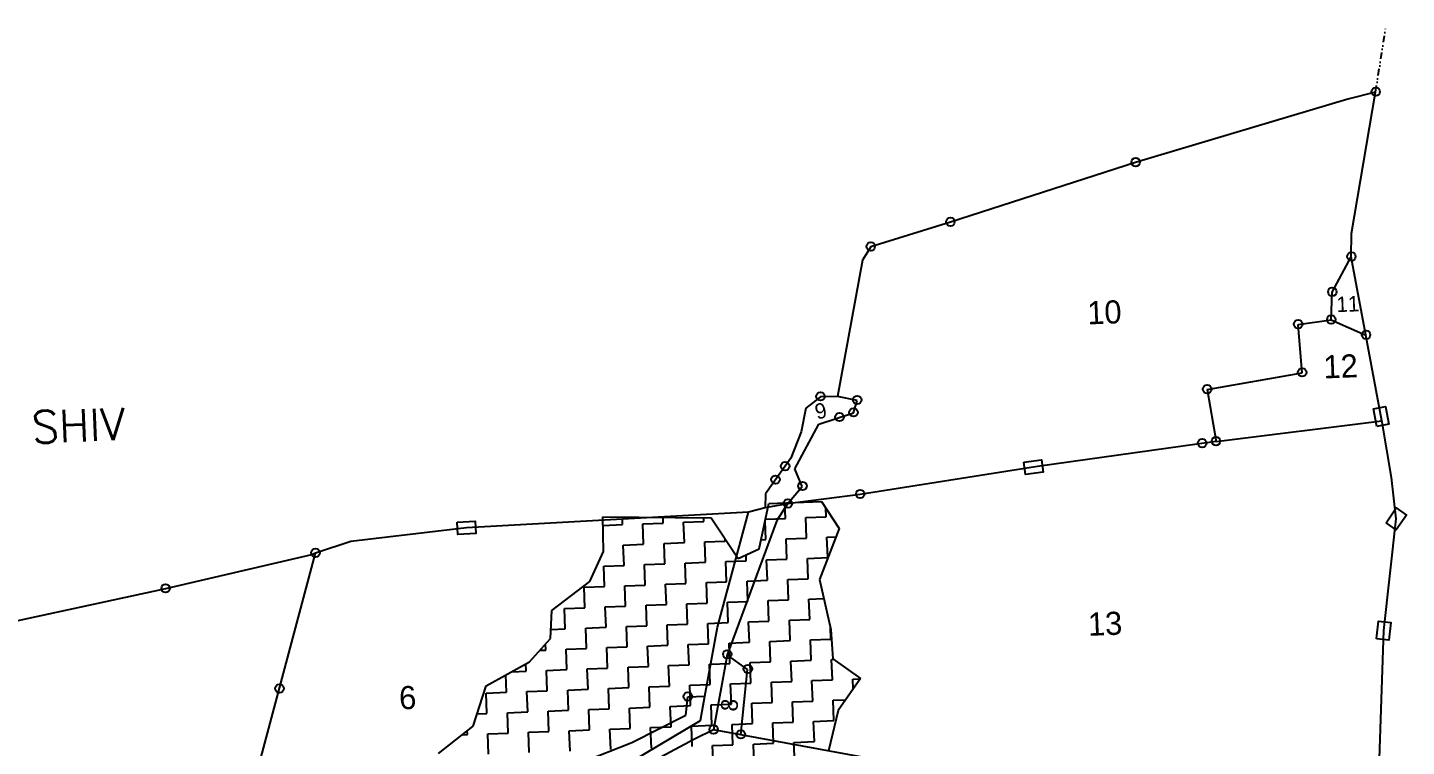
# Model space of a CAD drawing. Header units: metres. Extents: x 291849 to 294090, y 1986296 to 1987853.
# Drawn here: x 292922 to 293964, y 1987311 to 1987853 of the extents above; entities that cross this region are included whole.
import ezdxf

# ---------------------------------------------------------------- set-up
doc = ezdxf.new("R2010")
doc.units = ezdxf.units.M
doc.linetypes.add('DIVIDE', pattern=[1.25, 0.5, -0.25, 0, -0.25, 0, -0.25])
for name, color, linetype in [('POLY_HATCH', 12, 'Continuous'), ('POLY_PARCEL', 6, 'Continuous'), ('POLY_ROAD', 30, 'Continuous'), ('SYM_STONE', 1, 'Continuous'), ('TEXT_MAPOUT', 7, 'Continuous'), ('TEXT_PARCEL', 7, 'Continuous'), ('V_BOUND_LINE', 7, 'Continuous'), ('V_DIVIDE_LINE', 7, 'DIVIDE')]:
    doc.layers.add(name, color=color, linetype=linetype)
doc.styles.get("Standard").update_dxf_attribs({"font": 'simplex.shx'})
doc.styles.add('TEXT_MAP', font='')
doc.styles.get('TEXT_MAP').set_extended_font_data('Kruti Dev 050')

msp = doc.modelspace()

# ---------------------------------------------------------------- linework, layer by layer
for points in [[(293941.2, 1987552.1), (293938.6, 1987565.4), (293947.8, 1987567.2), (293950.4, 1987553.9)], [(293674.5, 1987525.1), (293687.8, 1987526.9), (293689.1, 1987517.7), (293675.8, 1987515.8)], [(293948.2, 1987479.5), (293955.9, 1987490.6), (293963.6, 1987485.2), (293955.9, 1987474.1)], [(293246.3, 1987480), (293259.8, 1987480.7), (293260.3, 1987471.3), (293246.8, 1987470.6)], [(293941, 1987391.8), (293942.5, 1987405.2), (293951.8, 1987404.2), (293950.3, 1987390.8)]]:
    msp.add_lwpolyline(points, close=True)
at = {"layer": 'POLY_HATCH'}
for p, q in [((293474.6, 1987459.7), (293481.8, 1987494)), ((293481.8, 1987494), (293521.7, 1987495.5)), ((293521.7, 1987495.5), (293535, 1987475.1)), ((293356.8, 1987457.8), (293356.4, 1987484)), ((293356.4, 1987484), (293438.3, 1987483.2)), ((293438.3, 1987483.2), (293458.5, 1987452.5)), ((293535, 1987475.1), (293520.1, 1987436.6)), ((293346.5, 1987435.1), (293356.8, 1987457.8)), ((293458.5, 1987452.5), (293474.6, 1987459.7)), ((293317.9, 1987413.1), (293346.5, 1987435.1)), ((293520.1, 1987436.6), (293528.7, 1987398.9)), ((293316.7, 1987392.1), (293317.9, 1987413.1)), ((293528.7, 1987398.9), (293530.2, 1987376.7)), ((293301, 1987374.5), (293316.7, 1987392.1)), ((293268.3, 1987356.2), (293301, 1987374.5)), ((293530.2, 1987376.7), (293551.1, 1987361.8)), ((293551.1, 1987361.8), (293534.3, 1987337.6)), ((293258.3, 1987325.7), (293268.3, 1987356.2)), ((293534.3, 1987337.6), (293527, 1987307.2)), ((293232.3, 1987305.1), (293258.3, 1987325.7))]:
    msp.add_line(p, q, dxfattribs=at)
at = {"layer": 'POLY_HATCH', "linetype": 'Continuous'}
for p, q in [((293494.3, 1987482.7), (293493.9, 1987494.5)), ((293371.2, 1987478), (293371.1, 1987481.6)), ((293402, 1987479.2), (293401.9, 1987483.2)), ((293432.8, 1987480.4), (293432.7, 1987483.2)), ((293479.3, 1987482.2), (293494.3, 1987482.7)), ((293509.7, 1987483.3), (293525.1, 1987483.9)), ((293510.3, 1987467.9), (293509.7, 1987483.3)), ((293525.1, 1987483.9), (293524.9, 1987490.7)), ((293356.5, 1987477.4), (293371.2, 1987478)), ((293386.6, 1987478.6), (293402, 1987479.2)), ((293387.2, 1987463.2), (293386.6, 1987478.6)), ((293417.4, 1987479.8), (293432.8, 1987480.4)), ((293418, 1987464.4), (293417.4, 1987479.8)), ((293479.5, 1987466.8), (293479, 1987480.6)), ((293371.8, 1987462.6), (293387.2, 1987463.2)), ((293372.4, 1987447.2), (293371.8, 1987462.6)), ((293402.6, 1987463.8), (293418, 1987464.4)), ((293403.2, 1987448.4), (293402.6, 1987463.8)), ((293433.4, 1987465), (293448.8, 1987465.6)), ((293434, 1987449.6), (293433.4, 1987465)), ((293448.8, 1987465.6), (293448.7, 1987467.4)), ((293476.1, 1987466.6), (293479.5, 1987466.8)), ((293494.9, 1987467.3), (293510.3, 1987467.9)), ((293495.5, 1987452), (293494.9, 1987467.3)), ((293525.7, 1987468.5), (293532.5, 1987468.8)), ((293526.3, 1987453.1), (293525.7, 1987468.5)), ((293449.4, 1987450.2), (293464.7, 1987450.8)), ((293449.9, 1987434.8), (293449.4, 1987450.2)), ((293464.7, 1987450.8), (293464.6, 1987455.2)), ((293480.1, 1987451.4), (293495.5, 1987452)), ((293480.7, 1987436), (293480.1, 1987451.4)), ((293510.9, 1987452.5), (293526.3, 1987453.1)), ((293511.5, 1987437.2), (293510.9, 1987452.5)), ((293357, 1987446.6), (293372.4, 1987447.2)), ((293357.6, 1987431.3), (293357, 1987446.6)), ((293387.8, 1987447.8), (293403.2, 1987448.4)), ((293388.4, 1987432.4), (293387.8, 1987447.8)), ((293418.6, 1987449), (293434, 1987449.6)), ((293419.2, 1987433.6), (293418.6, 1987449)), ((293342.2, 1987430.7), (293357.6, 1987431.3)), ((293342.8, 1987415.3), (293342.2, 1987430.7)), ((293373, 1987431.8), (293388.4, 1987432.4)), ((293373.6, 1987416.5), (293373, 1987431.8)), ((293403.8, 1987433), (293419.2, 1987433.6)), ((293404.4, 1987417.6), (293403.8, 1987433)), ((293434.6, 1987434.2), (293449.9, 1987434.8)), ((293435.1, 1987418.8), (293434.6, 1987434.2)), ((293465.3, 1987435.4), (293480.7, 1987436)), ((293465.9, 1987420), (293465.3, 1987435.4)), ((293496.1, 1987436.6), (293511.5, 1987437.2)), ((293496.7, 1987421.2), (293496.1, 1987436.6)), ((293450.5, 1987419.4), (293465.9, 1987420)), ((293451.1, 1987404), (293450.5, 1987419.4)), ((293481.3, 1987420.6), (293496.7, 1987421.2)), ((293481.9, 1987405.2), (293481.3, 1987420.6)), ((293512.1, 1987421.8), (293523.3, 1987422.2)), ((293512.7, 1987406.4), (293512.1, 1987421.8)), ((293327.4, 1987414.7), (293342.8, 1987415.3)), ((293328, 1987399.3), (293327.4, 1987414.7)), ((293358.2, 1987415.9), (293373.6, 1987416.5)), ((293358.8, 1987400.5), (293358.2, 1987415.9)), ((293389, 1987417.1), (293404.4, 1987417.6)), ((293389.6, 1987401.7), (293389, 1987417.1)), ((293419.8, 1987418.2), (293435.1, 1987418.8)), ((293420.3, 1987402.8), (293419.8, 1987418.2)), ((293317.1, 1987398.9), (293328, 1987399.3)), ((293343.4, 1987399.9), (293358.8, 1987400.5)), ((293344, 1987384.5), (293343.4, 1987399.9)), ((293374.2, 1987401.1), (293389.6, 1987401.7)), ((293374.8, 1987385.7), (293374.2, 1987401.1)), ((293405, 1987402.3), (293420.3, 1987402.8)), ((293405.6, 1987386.9), (293405, 1987402.3)), ((293435.7, 1987403.4), (293451.1, 1987404)), ((293436.3, 1987388), (293435.7, 1987403.4)), ((293466.5, 1987404.6), (293481.9, 1987405.2)), ((293467.1, 1987389.2), (293466.5, 1987404.6)), ((293497.3, 1987405.8), (293512.7, 1987406.4)), ((293497.9, 1987390.4), (293497.3, 1987405.8)), ((293528.7, 1987391.6), (293528.3, 1987400.6)), ((293313.2, 1987383.3), (293313, 1987388)), ((293420.9, 1987387.5), (293436.3, 1987388)), ((293451.7, 1987388.6), (293467.1, 1987389.2)), ((293452.3, 1987373.2), (293451.7, 1987388.6)), ((293482.5, 1987389.8), (293497.9, 1987390.4)), ((293483.1, 1987374.4), (293482.5, 1987389.8)), ((293513.3, 1987391), (293528.7, 1987391.6)), ((293513.9, 1987375.6), (293513.3, 1987391)), ((293308.7, 1987383.2), (293313.2, 1987383.3)), ((293328.6, 1987383.9), (293344, 1987384.5)), ((293329.2, 1987368.5), (293328.6, 1987383.9)), ((293359.4, 1987385.1), (293374.8, 1987385.7)), ((293360, 1987369.7), (293359.4, 1987385.1)), ((293390.2, 1987386.3), (293405.6, 1987386.9)), ((293390.8, 1987370.9), (293390.2, 1987386.3)), ((293421.5, 1987372.1), (293420.9, 1987387.5)), ((293287.5, 1987366.9), (293298.4, 1987367.3)), ((293298.4, 1987367.3), (293298.2, 1987372.9)), ((293313.8, 1987367.9), (293329.2, 1987368.5)), ((293314.4, 1987352.6), (293313.8, 1987367.9)), ((293344.6, 1987369.1), (293360, 1987369.7)), ((293345.2, 1987353.7), (293344.6, 1987369.1)), ((293375.4, 1987370.3), (293390.8, 1987370.9)), ((293376, 1987354.9), (293375.4, 1987370.3)), ((293406.1, 1987371.5), (293421.5, 1987372.1)), ((293406.7, 1987356.1), (293406.1, 1987371.5)), ((293436.9, 1987372.7), (293452.3, 1987373.2)), ((293437.5, 1987357.3), (293436.9, 1987372.7)), ((293467.7, 1987373.8), (293483.1, 1987374.4)), ((293468.3, 1987358.4), (293467.7, 1987373.8)), ((293498.5, 1987375), (293513.9, 1987375.6)), ((293499.1, 1987359.6), (293498.5, 1987375)), ((293529.2, 1987376.2), (293530.9, 1987376.3)), ((293529.8, 1987360.8), (293529.2, 1987376.2)), ((293283.6, 1987351.4), (293283.1, 1987364.5)), ((293422.1, 1987356.7), (293437.5, 1987357.3)), ((293422.7, 1987341.3), (293422.1, 1987356.7)), ((293452.9, 1987357.9), (293468.3, 1987358.4)), ((293453.5, 1987342.5), (293452.9, 1987357.9)), ((293483.7, 1987359), (293499.1, 1987359.6)), ((293484.3, 1987343.6), (293483.7, 1987359)), ((293514.4, 1987360.2), (293529.8, 1987360.8)), ((293515, 1987344.8), (293514.4, 1987360.2)), ((293545.2, 1987361.4), (293551, 1987361.6)), ((293545.5, 1987353.8), (293545.2, 1987361.4)), ((293268.2, 1987350.8), (293283.6, 1987351.4)), ((293268.8, 1987335.4), (293268.2, 1987350.8)), ((293299, 1987352), (293314.4, 1987352.6)), ((293299.6, 1987336.6), (293299, 1987352)), ((293329.8, 1987353.1), (293345.2, 1987353.7)), ((293330.4, 1987337.8), (293329.8, 1987353.1)), ((293360.6, 1987354.3), (293376, 1987354.9)), ((293361.2, 1987338.9), (293360.6, 1987354.3)), ((293391.3, 1987355.5), (293406.7, 1987356.1)), ((293391.9, 1987340.1), (293391.3, 1987355.5)), ((293284.2, 1987336), (293299.6, 1987336.6)), ((293284.8, 1987320.6), (293284.2, 1987336)), ((293315, 1987337.2), (293330.4, 1987337.8)), ((293315.6, 1987321.8), (293315, 1987337.2)), ((293345.8, 1987338.3), (293361.2, 1987338.9)), ((293346.4, 1987323), (293345.8, 1987338.3)), ((293376.5, 1987339.5), (293391.9, 1987340.1)), ((293377.1, 1987324.1), (293376.5, 1987339.5)), ((293407.3, 1987340.7), (293422.7, 1987341.3)), ((293407.9, 1987325.3), (293407.3, 1987340.7)), ((293438.1, 1987341.9), (293453.5, 1987342.5)), ((293438.7, 1987326.5), (293438.1, 1987341.9)), ((293468.9, 1987343.1), (293484.3, 1987343.6)), ((293469.5, 1987327.7), (293468.9, 1987343.1)), ((293499.6, 1987344.2), (293515, 1987344.8)), ((293500.2, 1987328.9), (293499.6, 1987344.2)), ((293530.4, 1987345.4), (293540, 1987345.8)), ((293531, 1987330), (293530.4, 1987345.4)), ((293261.4, 1987335.1), (293268.8, 1987335.4)), ((293392.5, 1987324.7), (293407.9, 1987325.3)), ((293423.3, 1987325.9), (293438.7, 1987326.5)), ((293423.9, 1987310.5), (293423.3, 1987325.9)), ((293454.1, 1987327.1), (293469.5, 1987327.7)), ((293454.7, 1987311.7), (293454.1, 1987327.1)), ((293484.9, 1987328.3), (293500.2, 1987328.9)), ((293485.4, 1987312.9), (293484.9, 1987328.3)), ((293515.6, 1987329.4), (293531, 1987330)), ((293516.2, 1987314.1), (293515.6, 1987329.4)), ((293250.2, 1987319.3), (293254, 1987319.4)), ((293254, 1987319.4), (293253.9, 1987322.2)), ((293269.4, 1987320), (293284.8, 1987320.6)), ((293270, 1987304.6), (293269.4, 1987320)), ((293300.2, 1987321.2), (293315.6, 1987321.8)), ((293300.8, 1987305.8), (293300.2, 1987321.2)), ((293331, 1987322.4), (293346.4, 1987323)), ((293331.6, 1987307), (293331, 1987322.4)), ((293361.7, 1987323.5), (293377.1, 1987324.1)), ((293362.3, 1987308.2), (293361.7, 1987323.5)), ((293393.1, 1987309.3), (293392.5, 1987324.7)), ((293439.3, 1987311.1), (293454.7, 1987311.7)), ((293439.9, 1987295.7), (293439.3, 1987311.1)), ((293470.1, 1987312.3), (293485.4, 1987312.9)), ((293470.6, 1987296.9), (293470.1, 1987312.3)), ((293500.8, 1987313.5), (293516.2, 1987314.1)), ((293501.4, 1987298.1), (293500.8, 1987313.5))]:
    msp.add_line(p, q, dxfattribs=at)
at = {"layer": 'POLY_PARCEL'}
for p, q in [((293907.6, 1987653.6), (293921.9, 1987680.3)), ((293906.7, 1987632.7), (293907.6, 1987653.6)), ((293881.7, 1987629.1), (293906.7, 1987632.7)), ((293884.7, 1987592.7), (293881.7, 1987629.1)), ((293906.7, 1987632.7), (293933, 1987621.1)), ((293813, 1987580.1), (293884.7, 1987592.7)), ((293813, 1987580.1), (293819.7, 1987540.7)), ((293548.5, 1987571.9), (293533.8, 1987574.9)), ((293545.7, 1987562.5), (293548.5, 1987571.9)), ((293519.6, 1987553.9), (293545.7, 1987562.5)), ((293819.7, 1987540.7), (293945.1, 1987556.3)), ((293501.4, 1987520.1), (293519.6, 1987553.9)), ((293819.7, 1987540.7), (293684.9, 1987521.9)), ((293507.1, 1987506.9), (293501.4, 1987520.1)), ((293684.9, 1987521.9), (293550.8, 1987500.9)), ((293496, 1987493.7), (293507.1, 1987506.9)), ((293496, 1987493.7), (293479, 1987490.6)), ((293550.8, 1987500.9), (293496, 1987493.7)), ((293077.5, 1987225.1), (293139.2, 1987456.4)), ((293465.8, 1987368.7), (293450.3, 1987379.8)), ((293460.6, 1987319.3), (293465.8, 1987368.7)), ((293419.2, 1987334.1), (293420.5, 1987347.9)), ((293420.5, 1987347.9), (293433.5, 1987348.5)), ((293378.2, 1987313.5), (293419.2, 1987334.1)), ((293460.6, 1987319.3), (293440, 1987323)), ((293600.5, 1987293.6), (293460.6, 1987319.3)), ((293341.2, 1987298.8), (293378.2, 1987313.5))]:
    msp.add_line(p, q, dxfattribs=at)
at = {"layer": 'POLY_ROAD'}
for p, q in [((293496, 1987493.7), (293487.8, 1987481.2)), ((293442.9, 1987400.5), (293466.4, 1987487.5)), ((293487.8, 1987481.2), (293450.3, 1987379.8)), ((293433.5, 1987348.5), (293442.9, 1987400.5)), ((293450.3, 1987379.8), (293440, 1987323)), ((293430.1, 1987330.2), (293433.5, 1987348.5)), ((293367.9, 1987293), (293430.1, 1987330.2)), ((293425.5, 1987316.1), (293364.8, 1987283.6)), ((293440, 1987323), (293425.5, 1987316.1))]:
    msp.add_line(p, q, dxfattribs=at)
at = {"layer": 'SYM_STONE'}
for centre in [(293940.4, 1987805), (293759, 1987751.8), (293619, 1987706.7), (293558.8, 1987688.1), (293922, 1987680.6), (293907.6, 1987653.9), (293881.8, 1987629.4), (293906.8, 1987633), (293933.1, 1987621.4), (293884.8, 1987593), (293520.9, 1987574.9), (293548.6, 1987572.2), (293813, 1987580.4), (293545.8, 1987562.8), (293535.2, 1987559.3), (293819.7, 1987541), (293809.2, 1987539.5), (293494.1, 1987522.2), (293486.8, 1987512), (293507.2, 1987507.2), (293550.9, 1987501.2), (293496.1, 1987494), (293139.3, 1987456.7), (293026, 1987429.9), (293450.4, 1987380.1), (293465.9, 1987369), (293112, 1987354.2), (293420.6, 1987348.2), (293440.1, 1987323.3), (293460.7, 1987319.6)]:
    msp.add_circle(centre, 3.22, dxfattribs=at)
at = {"layer": 'V_BOUND_LINE'}
for p, q in [((293940.3, 1987804.7), (293919.3, 1987799.3)), ((293922.2, 1987697.8), (293940.3, 1987804.7)), ((293919.3, 1987799.3), (293758.9, 1987751.5)), ((293758.9, 1987751.5), (293619, 1987706.4)), ((293619, 1987706.4), (293558.8, 1987687.8)), ((293921.9, 1987680.3), (293922.2, 1987697.8)), ((293558.8, 1987687.8), (293552.6, 1987677.8)), ((293933, 1987621.1), (293921.9, 1987680.3)), ((293552.6, 1987677.8), (293533.8, 1987574.9)), ((293945.1, 1987556.3), (293933, 1987621.1)), ((293509.7, 1987565.9), (293506.3, 1987548.1)), ((293520.8, 1987574.6), (293509.7, 1987565.9)), ((293533.8, 1987574.9), (293520.8, 1987574.6)), ((293945.3, 1987555.5), (293945.1, 1987556.3)), ((293952.4, 1987513.5), (293945.3, 1987555.5)), ((293506.3, 1987548.1), (293498.5, 1987528.1)), ((293498.5, 1987528.1), (293479.2, 1987501.2)), ((293955.9, 1987482.3), (293952.4, 1987513.5)), ((293479.2, 1987501.2), (293479, 1987490.6)), ((293466.4, 1987487.5), (293253.3, 1987475.6)), ((293479, 1987490.6), (293466.4, 1987487.5)), ((293946.4, 1987398), (293955.9, 1987482.3)), ((293253.3, 1987475.6), (293165.9, 1987465.3)), ((293165.9, 1987465.3), (293139.2, 1987456.4)), ((293136.2, 1987455.3), (293025.9, 1987429.6)), ((293139.2, 1987456.4), (293136.2, 1987455.3)), ((293025.9, 1987429.6), (292884.1, 1987398.8)), ((293941.2, 1987239.9), (293946.4, 1987398))]:
    msp.add_line(p, q, dxfattribs=at)
at = {"layer": 'V_DIVIDE_LINE', "ltscale": 10}
msp.add_line((293940.3, 1987804.7), (293947.9, 1987853.4), dxfattribs=at)

# ---------------------------------------------------------------- texts
at = {"layer": 'TEXT_MAPOUT'}
msp.add_text('MOUJE BANKOT CHI SHIV', height=24.251, rotation=2.1947, dxfattribs=at).set_placement((292590.7, 1987526.6))
at = {"layer": 'TEXT_PARCEL', "style": 'TEXT_MAP'}
for s, height, rotation, p in [('11', 11.64, 2.1947, (293910.9, 1987638.5)), ('10', 17.46, 2.1947, (293722.7, 1987629.2)), ('12', 17.46, 2.1947, (293901.2, 1987588.4)), ('9', 11.6, 13.5377, (293518.2, 1987557.3)), ('13', 17.46, 2.1947, (293723.2, 1987394)), ('6', 17.5, 2.1947, (293202.7, 1987338.4)), ('8', 12.7, 86.0201, (293458, 1987336.6))]:
    msp.add_text(s, height=height, rotation=rotation, dxfattribs=at).set_placement(p)

doc.saveas('drawing.dxf')
